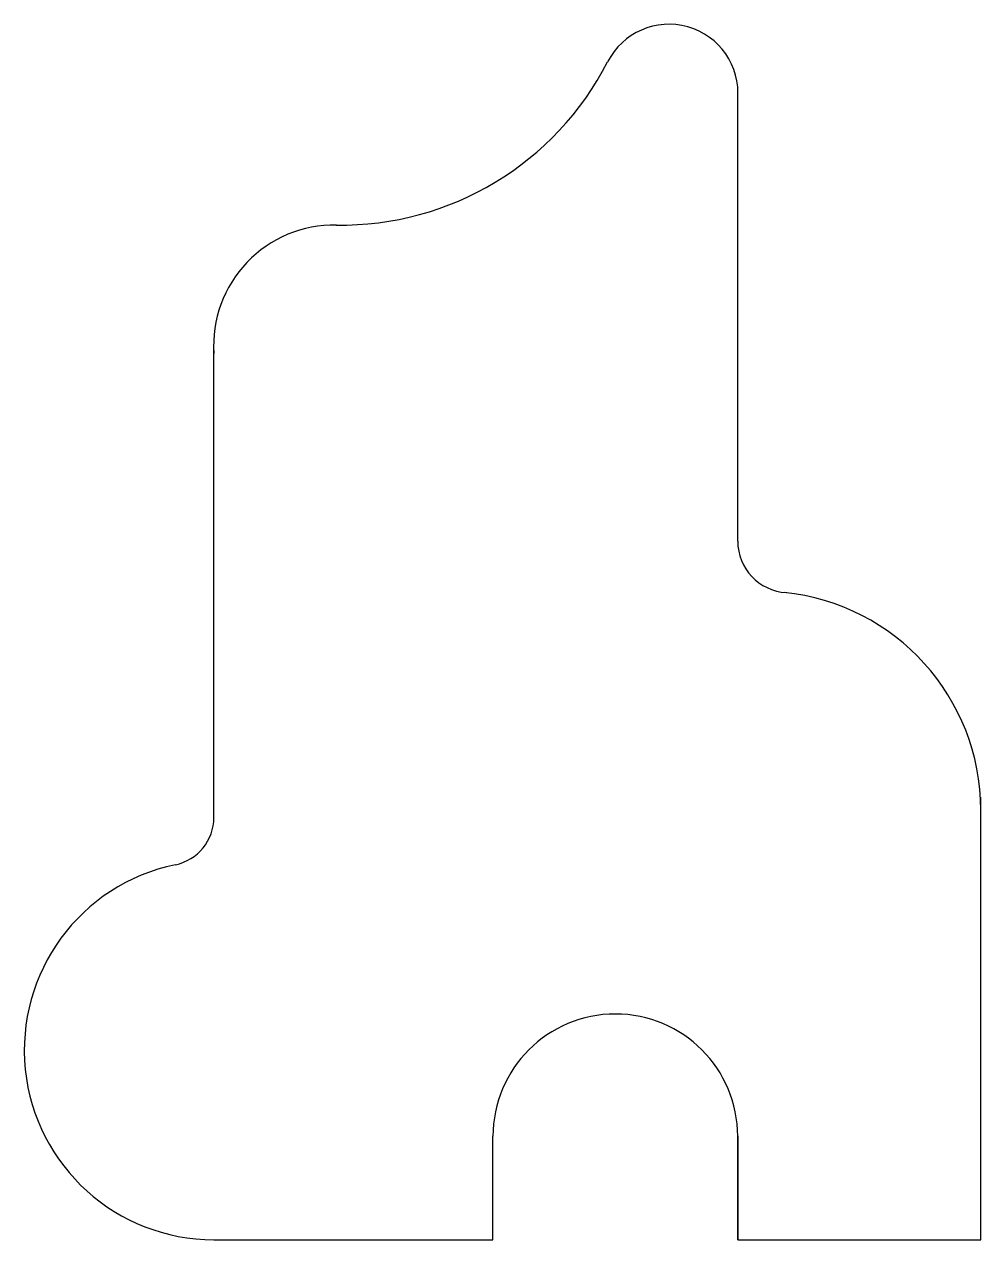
# Model space of a CAD drawing. Header units: centimetres. Extents: x 20.1 to 34.3, y 2.6 to 20.7.
import ezdxf

# ---------------------------------------------------------------- set-up
doc = ezdxf.new("R2010")
doc.units = ezdxf.units.CM

msp = doc.modelspace()

# ---------------------------------------------------------------- linework, layer by layer
for p, q in [((30.73, 12.965), (30.73, 19.55)), ((24.757, 17.67), (24.757, 17.669)), ((24.758, 17.669), (24.758, 17.67)), ((22.934, 14.111), (22.934, 15.875)), ((22.934, 8.848), (22.934, 14.269)), ((34.346, 2.562), (34.346, 9.153)), ((27.088, 2.562), (27.088, 4.101)), ((27.088, 2.562), (27.088, 4.101)), ((30.73, 4.101), (30.73, 2.562)), ((30.73, 2.562), (30.73, 4.101)), ((22.934, 2.562), (27.088, 2.562)), ((30.73, 2.562), (34.346, 2.562))]:
    msp.add_line(p, q)
for centre, radius, start, end in [((29.708, 19.633), 1.026, 355.3318, 152.9225), ((24.821, 22.131), 4.462, 269.1217, 332.9225), ((24.725, 15.875), 1.795, 88.9602, 183.6839), ((31.499, 12.965), 0.769, 180, 266.5354), ((31.089, 8.96), 3.257, 0, 84.1508), ((22.216, 8.848), 0.718, 281.7065, 0), ((22.934, 5.383), 2.821, 101.7065, 270), ((28.909, 4.101), 1.821, 0, 180)]:
    msp.add_arc(centre, radius, start, end)

doc.saveas('drawing.dxf')
